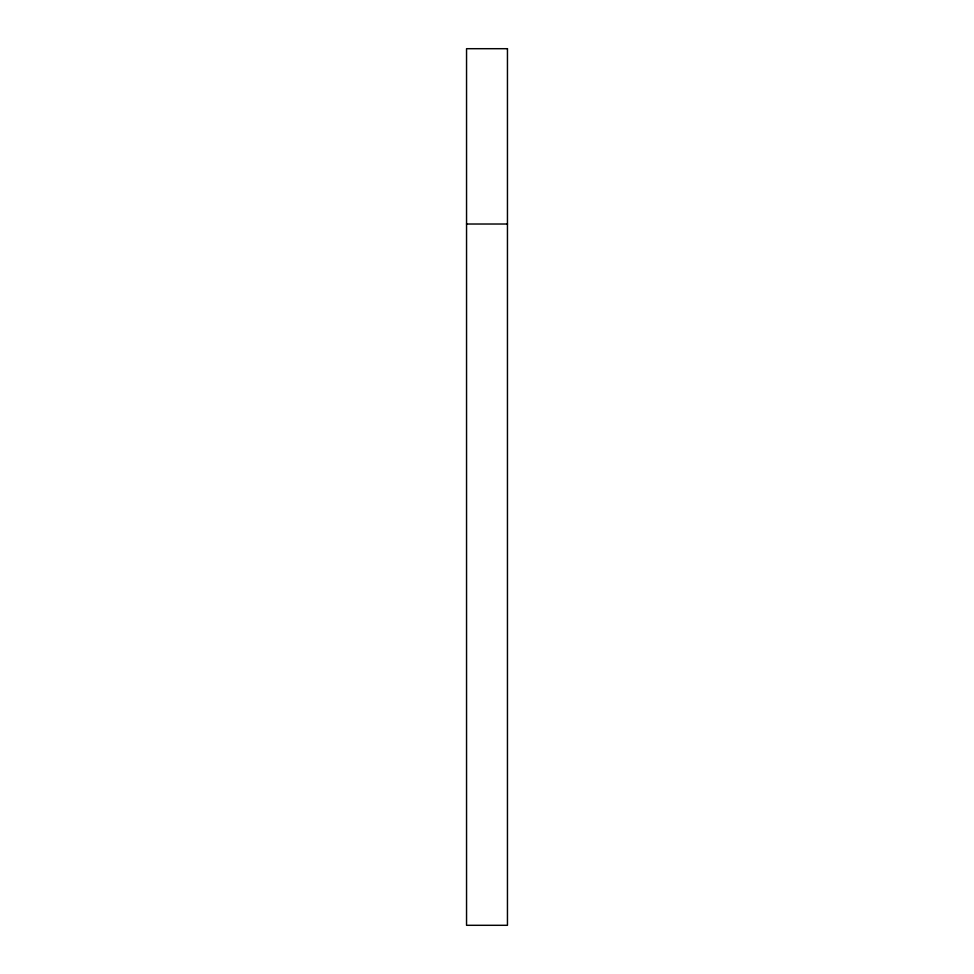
<?xml version="1.0" encoding="UTF-8"?>
<svg xmlns="http://www.w3.org/2000/svg" width="974" height="974" viewBox="0 0 974 974"><rect width="100%" height="100%" fill="white"/><g stroke="black" fill="none" stroke-linecap="round" stroke-linejoin="round"><path stroke-width="1.46" d="M466.546 224.02L507.454 224.02M507.454 48.7L466.546 48.7L466.546 925.3L507.454 925.3L507.454 48.7"/></g></svg>
